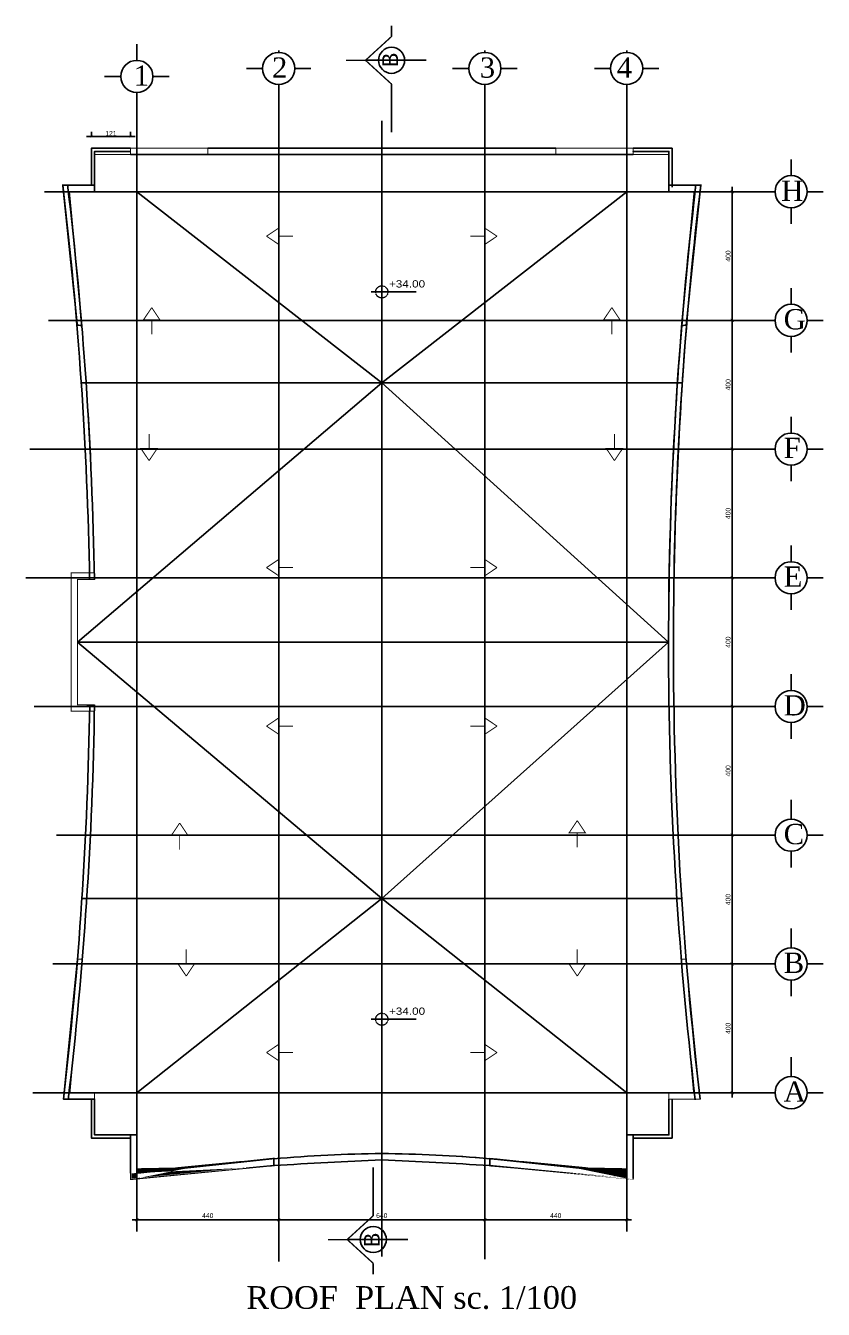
# Model space of a CAD drawing. Extents: x 250879 to 348495, y -51522 to -9360.
# Drawn here: x 274860 to 277337, y -23766 to -19777 of the extents above; entities that cross this region are included whole.
import ezdxf

# ---------------------------------------------------------------- set-up
doc = ezdxf.new("R2010")
doc.units = 0
doc.linetypes.add('CENTER2', pattern=[1.125, 0.75, -0.125, 0.125, -0.125])
doc.layers.get('0').update_dxf_attribs({"linetype": 'CONTINUOUS'})
doc.layers.get('DEFPOINTS').update_dxf_attribs({"color": 9, "linetype": 'CONTINUOUS'})
doc.layers.add('A-text finishing', color=6, linetype='CONTINUOUS', lineweight=13)
doc.layers.add('AXIS CIRCLE', color=10, linetype='CENTER2', lineweight=20)
for name, color, linetype in [('AXIS', 1, 'CONTINUOUS'), ('DIM', 3, 'CONTINUOUS'), ('FURNITURE', 4, 'CONTINUOUS'), ('TEXT', 3, 'CONTINUOUS'), ('WALL', 7, 'CONTINUOUS'), ('WALL1', 2, 'CONTINUOUS')]:
    doc.layers.add(name, color=color, linetype=linetype)
doc.styles.add('ARIAL', font='BOD_CR.TTF', dxfattribs={"width": 1.199999999999999})
doc.styles.get("Standard").update_dxf_attribs({"font": 'sanss___.ttf', "height": 15})
doc.styles.add('style2', font='romantic.ttf', dxfattribs={"height": 50})
doc.dimstyles.get("Standard").update_dxf_attribs({"dimtxt": 15, "dimasz": 10, "dimexe": 10, "dimexo": 30, "dimgap": 5, "dimtad": 1, "dimdec": 0, "dimdsep": 46, "dimtxsty": 'Standard', "dimblk1": 'ARCHTICK', "dimblk2": 'ARCHTICK', "dimsah": 1, "dimcen": 2.5, "dimdle": 15, "dimclrd": 3, "dimclre": 3, "dimclrt": 3, "dimazin": 0, "dimtfac": 1, "dimtdec": 0, "dimtmove": 2, "dimatfit": 2, "dimldrblk": 'ARCHTICK', "dimfxl": 1.045499999999997, "dimfxlon": 1, "dimtolj": 1, "dimtzin": 0, "dimarcsym": 0})
doc.dimstyles.new('STANDARD$0', dxfattribs={"dimscale": 0, "dimtxt": 12, "dimasz": 8, "dimexe": 15, "dimexo": 0.0625, "dimgap": 2, "dimtad": 1, "dimdec": 0, "dimzin": 0, "dimdsep": 46, "dimtxsty": 'Standard', "dimblk1": 'ARCHTICK', "dimblk2": 'ARCHTICK', "dimsah": 1, "dimcen": 0.09, "dimdle": 15, "dimclrd": 3, "dimclre": 3, "dimclrt": 3, "dimazin": 0, "dimtfac": 1, "dimtdec": 0, "dimtofl": 0, "dimtmove": 1, "dimatfit": 3, "dimldrblk": 'ARCHTICK', "dimfxl": 1.045499999999997, "dimfxlon": 1, "dimtolj": 1, "dimtzin": 0, "dimarcsym": 0})

# ---------------------------------------------------------------- blocks, each defined once
blk = doc.blocks.new('_ARCHTICK')
at = {"color": 0, "linetype": 'ByBlock', "const_width": 0.15}
blk.add_lwpolyline([(-0.5, -0.5), (0.5, 0.5)], dxfattribs=at)
blk = doc.blocks.new('*D427')
at = {"layer": 'DEFPOINTS', "color": 0, "linetype": 'ByBlock', "ltscale": 3, "transparency": 16777216}
for p in [(275204.7809279331, -23480.11855138533), (275645.2578060856, -23480.11855138533), (275645.2578060856, -23487.90626194287)]:
    blk.add_point(p, dxfattribs=at)
at = {"layer": 'WALL1', "color": 3, "linetype": 'ByBlock', "lineweight": -2, "ltscale": 3, "transparency": 16777216}
for p, q in [((275189.7809279331, -23487.90626194287), (275660.2578060856, -23487.90626194287)), ((275204.7809279331, -23487.90626194287), (275204.7809279331, -23497.90626194287)), ((275645.2578060856, -23487.90626194287), (275645.2578060856, -23497.90626194287))]:
    blk.add_line(p, q, dxfattribs=at)
at = {"layer": 'WALL1', "color": 3, "linetype": 'ByBlock', "lineweight": -2, "ltscale": 3, "transparency": 16777216, "xscale": 10, "yscale": 10, "zscale": 10, "rotation": 180}
blk.add_blockref('_ARCHTICK', (275204.7809279331, -23487.90626194287), dxfattribs=at)
at = {"layer": 'WALL1', "color": 3, "linetype": 'ByBlock', "lineweight": -2, "ltscale": 3, "transparency": 16777216, "xscale": 10, "yscale": 10, "zscale": 10}
blk.add_blockref('_ARCHTICK', (275645.2578060856, -23487.90626194287), dxfattribs=at)
at = {"layer": 'WALL1', "color": 3, "linetype": 'ByBlock', "ltscale": 3, "transparency": 16777216, "insert": (275425.0193670093, -23475.17992449431), "char_height": 15, "attachment_point": 5}
blk.add_mtext('\\A1;440', dxfattribs=at)
blk = doc.blocks.new('*D428')
at = {"layer": 'DEFPOINTS', "color": 0, "linetype": 'ByBlock', "ltscale": 3, "transparency": 16777216}
for p in [(275645.2578060856, -23480.11855138533), (276285.5767293642, -23487.90626194287), (276285.5767293642, -23487.90626194287)]:
    blk.add_point(p, dxfattribs=at)
at = {"layer": 'WALL1', "color": 3, "linetype": 'ByBlock', "lineweight": -2, "ltscale": 3, "transparency": 16777216}
for p, q in [((275630.2578060856, -23487.90626194287), (276300.5767293642, -23487.90626194287)), ((275645.2578060856, -23487.90626194287), (275645.2578060856, -23497.90626194287)), ((276285.5767293642, -23487.90626194287), (276285.5767293642, -23477.90626194287))]:
    blk.add_line(p, q, dxfattribs=at)
at = {"layer": 'WALL1', "color": 3, "linetype": 'ByBlock', "lineweight": -2, "ltscale": 3, "transparency": 16777216, "xscale": 10, "yscale": 10, "zscale": 10, "rotation": 180}
blk.add_blockref('_ARCHTICK', (275645.2578060856, -23487.90626194287), dxfattribs=at)
at = {"layer": 'WALL1', "color": 3, "linetype": 'ByBlock', "lineweight": -2, "ltscale": 3, "transparency": 16777216, "xscale": 10, "yscale": 10, "zscale": 10}
blk.add_blockref('_ARCHTICK', (276285.5767293642, -23487.90626194287), dxfattribs=at)
at = {"layer": 'WALL1', "color": 3, "linetype": 'ByBlock', "ltscale": 3, "transparency": 16777216, "insert": (275965.4172677249, -23475.16963642847), "char_height": 15, "attachment_point": 5}
blk.add_mtext('\\A1;640', dxfattribs=at)
blk = doc.blocks.new('*D429')
at = {"layer": 'DEFPOINTS', "color": 0, "linetype": 'ByBlock', "ltscale": 3, "transparency": 16777216}
for p in [(276987.0536075166, -22692.99755056205), (277053.8687242038, -22692.99755056205), (277044.4017224548, -23093.16213682806)]:
    blk.add_point(p, dxfattribs=at)
at = {"layer": 'WALL1', "color": 3, "linetype": 'ByBlock', "lineweight": -2, "ltscale": 3, "transparency": 16777216}
for p, q in [((277052.8232242038, -22692.99755056205), (277063.8687242038, -22692.99755056205)), ((277053.8687242038, -23108.16213682806), (277053.8687242038, -22677.99755056205)), ((277053.8687242038, -23093.16213682806), (277063.8687242038, -23093.16213682806))]:
    blk.add_line(p, q, dxfattribs=at)
at = {"layer": 'WALL1', "color": 3, "linetype": 'ByBlock', "lineweight": -2, "ltscale": 3, "transparency": 16777216, "xscale": 10, "yscale": 10, "zscale": 10}
for p, rotation in [((277053.8687242038, -22692.99755056205), 90), ((277053.8687242038, -23093.16213682806), 270)]:
    blk.add_blockref('_ARCHTICK', p, dxfattribs=dict(at, rotation=rotation))
at = {"layer": 'WALL1', "color": 3, "linetype": 'ByBlock', "ltscale": 3, "transparency": 16777216, "insert": (277041.1423867552, -22893.07984369501), "char_height": 15, "attachment_point": 5, "rotation": 90}
blk.add_mtext('\\A1;400', dxfattribs=at)
blk = doc.blocks.new('*D430')
at = {"layer": 'DEFPOINTS', "color": 0, "linetype": 'ByBlock', "ltscale": 3, "transparency": 16777216}
for p in [(277053.8687242038, -22292.83296429605), (277053.8687242038, -22292.83296429605), (276987.0536075166, -22692.99755056205)]:
    blk.add_point(p, dxfattribs=at)
at = {"layer": 'WALL1', "color": 3, "linetype": 'ByBlock', "lineweight": -2, "ltscale": 3, "transparency": 16777216}
for p, q in [((277053.8687242038, -22292.83296429605), (277043.8687242038, -22292.83296429605)), ((277053.8687242038, -22707.99755056205), (277053.8687242038, -22277.83296429605)), ((277052.8232242038, -22692.99755056205), (277063.8687242038, -22692.99755056205))]:
    blk.add_line(p, q, dxfattribs=at)
at = {"layer": 'WALL1', "color": 3, "linetype": 'ByBlock', "lineweight": -2, "ltscale": 3, "transparency": 16777216, "xscale": 10, "yscale": 10, "zscale": 10}
for p, rotation in [((277053.8687242038, -22292.83296429605), 90), ((277053.8687242038, -22692.99755056205), 270)]:
    blk.add_blockref('_ARCHTICK', p, dxfattribs=dict(at, rotation=rotation))
at = {"layer": 'WALL1', "color": 3, "linetype": 'ByBlock', "ltscale": 3, "transparency": 16777216, "insert": (277041.1423867552, -22492.91525742901), "char_height": 15, "attachment_point": 5, "rotation": 90}
blk.add_mtext('\\A1;400', dxfattribs=at)
blk = doc.blocks.new('*D431')
at = {"layer": 'DEFPOINTS', "color": 0, "linetype": 'ByBlock', "ltscale": 3, "transparency": 16777216}
for p in [(277053.8687242038, -21892.83296429607), (277053.8687242038, -21892.83296429607), (277053.8687242038, -22292.83296429605)]:
    blk.add_point(p, dxfattribs=at)
at = {"layer": 'WALL1', "color": 3, "linetype": 'ByBlock', "lineweight": -2, "ltscale": 3, "transparency": 16777216}
for p, q in [((277053.8687242038, -21892.83296429607), (277043.8687242038, -21892.83296429607)), ((277053.8687242038, -22307.83296429605), (277053.8687242038, -21877.83296429607)), ((277053.8687242038, -22292.83296429605), (277043.8687242038, -22292.83296429605))]:
    blk.add_line(p, q, dxfattribs=at)
at = {"layer": 'WALL1', "color": 3, "linetype": 'ByBlock', "lineweight": -2, "ltscale": 3, "transparency": 16777216, "xscale": 10, "yscale": 10, "zscale": 10}
for p, rotation in [((277053.8687242038, -21892.83296429607), 90), ((277053.8687242038, -22292.83296429605), 270)]:
    blk.add_blockref('_ARCHTICK', p, dxfattribs=dict(at, rotation=rotation))
at = {"layer": 'WALL1', "color": 3, "linetype": 'ByBlock', "ltscale": 3, "transparency": 16777216, "insert": (277041.1423867552, -22092.83296429602), "char_height": 15, "attachment_point": 5, "rotation": 90}
blk.add_mtext('\\A1;400', dxfattribs=at)
blk = doc.blocks.new('*D432')
at = {"layer": 'DEFPOINTS', "color": 0, "linetype": 'ByBlock', "ltscale": 3, "transparency": 16777216}
for p in [(277053.8687242038, -21492.83296429607), (277053.8687242038, -21492.83296429607), (277053.8687242038, -21892.83296429607)]:
    blk.add_point(p, dxfattribs=at)
at = {"layer": 'WALL1', "color": 3, "linetype": 'ByBlock', "lineweight": -2, "ltscale": 3, "transparency": 16777216}
for p, q in [((277053.8687242038, -21492.83296429607), (277043.8687242038, -21492.83296429607)), ((277053.8687242038, -21907.83296429607), (277053.8687242038, -21477.83296429607)), ((277053.8687242038, -21892.83296429607), (277043.8687242038, -21892.83296429607))]:
    blk.add_line(p, q, dxfattribs=at)
at = {"layer": 'WALL1', "color": 3, "linetype": 'ByBlock', "lineweight": -2, "ltscale": 3, "transparency": 16777216, "xscale": 10, "yscale": 10, "zscale": 10}
for p, rotation in [((277053.8687242038, -21492.83296429607), 90), ((277053.8687242038, -21892.83296429607), 270)]:
    blk.add_blockref('_ARCHTICK', p, dxfattribs=dict(at, rotation=rotation))
at = {"layer": 'WALL1', "color": 3, "linetype": 'ByBlock', "ltscale": 3, "transparency": 16777216, "insert": (277041.1423867552, -21692.83296429603), "char_height": 15, "attachment_point": 5, "rotation": 90}
blk.add_mtext('\\A1;400', dxfattribs=at)
blk = doc.blocks.new('*D433')
at = {"layer": 'DEFPOINTS', "color": 0, "linetype": 'ByBlock', "ltscale": 3, "transparency": 16777216}
for p in [(277053.8687242038, -20692.83296429607), (277053.8687242038, -20692.83296429607), (277053.8687242038, -21092.8329642961)]:
    blk.add_point(p, dxfattribs=at)
at = {"layer": 'WALL1', "color": 3, "linetype": 'ByBlock', "lineweight": -2, "ltscale": 3, "transparency": 16777216}
for p, q in [((277053.8687242038, -20692.83296429607), (277043.8687242038, -20692.83296429607)), ((277053.8687242038, -21107.8329642961), (277053.8687242038, -20677.83296429607)), ((277053.8687242038, -21092.8329642961), (277043.8687242038, -21092.8329642961))]:
    blk.add_line(p, q, dxfattribs=at)
at = {"layer": 'WALL1', "color": 3, "linetype": 'ByBlock', "lineweight": -2, "ltscale": 3, "transparency": 16777216, "xscale": 10, "yscale": 10, "zscale": 10}
for p, rotation in [((277053.8687242038, -20692.83296429607), 90), ((277053.8687242038, -21092.8329642961), 270)]:
    blk.add_blockref('_ARCHTICK', p, dxfattribs=dict(at, rotation=rotation))
at = {"layer": 'WALL1', "color": 3, "linetype": 'ByBlock', "ltscale": 3, "transparency": 16777216, "insert": (277041.1423867552, -20892.83296429605), "char_height": 15, "attachment_point": 5, "rotation": 90}
blk.add_mtext('\\A1;400', dxfattribs=at)
blk = doc.blocks.new('*D434')
at = {"layer": 'DEFPOINTS', "color": 0, "linetype": 'ByBlock', "ltscale": 3, "transparency": 16777216}
for p in [(277053.8687242038, -20292.83296429605), (277053.8687242038, -20292.83296429605), (277053.8687242038, -20692.83296429607)]:
    blk.add_point(p, dxfattribs=at)
at = {"layer": 'WALL1', "color": 3, "linetype": 'ByBlock', "lineweight": -2, "ltscale": 3, "transparency": 16777216}
for p, q in [((277053.8687242038, -20292.83296429605), (277043.8687242038, -20292.83296429605)), ((277053.8687242038, -20707.83296429607), (277053.8687242038, -20277.83296429605)), ((277053.8687242038, -20692.83296429607), (277043.8687242038, -20692.83296429607))]:
    blk.add_line(p, q, dxfattribs=at)
at = {"layer": 'WALL1', "color": 3, "linetype": 'ByBlock', "lineweight": -2, "ltscale": 3, "transparency": 16777216, "xscale": 10, "yscale": 10, "zscale": 10}
for p, rotation in [((277053.8687242038, -20292.83296429605), 90), ((277053.8687242038, -20692.83296429607), 270)]:
    blk.add_blockref('_ARCHTICK', p, dxfattribs=dict(at, rotation=rotation))
at = {"layer": 'WALL1', "color": 3, "linetype": 'ByBlock', "ltscale": 3, "transparency": 16777216, "insert": (277041.1423867552, -20492.83296429602), "char_height": 15, "attachment_point": 5, "rotation": 90}
blk.add_mtext('\\A1;400', dxfattribs=at)
blk = doc.blocks.new('*D435')
at = {"layer": 'DEFPOINTS', "color": 0, "linetype": 'ByBlock', "ltscale": 3, "transparency": 16777216}
for p in [(276285.5767293642, -23480.11855138533), (276285.5767293642, -23487.90626194287), (276726.0536075167, -23480.11855138533)]:
    blk.add_point(p, dxfattribs=at)
at = {"layer": 'WALL1', "color": 3, "linetype": 'ByBlock', "lineweight": -2, "ltscale": 3, "transparency": 16777216}
for p, q in [((276741.0536075167, -23487.90626194287), (276270.5767293642, -23487.90626194287)), ((276285.5767293642, -23487.90626194287), (276285.5767293642, -23497.90626194287)), ((276726.0536075167, -23487.90626194287), (276726.0536075167, -23497.90626194287))]:
    blk.add_line(p, q, dxfattribs=at)
at = {"layer": 'WALL1', "color": 3, "linetype": 'ByBlock', "lineweight": -2, "ltscale": 3, "transparency": 16777216, "xscale": 10, "yscale": 10, "zscale": 10, "rotation": 180}
blk.add_blockref('_ARCHTICK', (276285.5767293642, -23487.90626194287), dxfattribs=at)
at = {"layer": 'WALL1', "color": 3, "linetype": 'ByBlock', "lineweight": -2, "ltscale": 3, "transparency": 16777216, "xscale": 10, "yscale": 10, "zscale": 10}
blk.add_blockref('_ARCHTICK', (276726.0536075167, -23487.90626194287), dxfattribs=at)
at = {"layer": 'WALL1', "color": 3, "linetype": 'ByBlock', "ltscale": 3, "transparency": 16777216, "insert": (276505.8151684405, -23475.17992449431), "char_height": 15, "attachment_point": 5}
blk.add_mtext('\\A1;440', dxfattribs=at)
blk = doc.blocks.new('*D436')
at = {"layer": 'DEFPOINTS', "color": 0, "linetype": 'ByBlock', "ltscale": 3, "transparency": 16777216}
for p in [(277016.5650811882, -21092.8329642961), (277016.5650811882, -21492.8329642961), (277053.8687242038, -21492.8329642961)]:
    blk.add_point(p, dxfattribs=at)
at = {"layer": 'WALL1', "color": 3, "linetype": 'ByBlock', "lineweight": -2, "ltscale": 3, "transparency": 16777216}
for p, q in [((277052.8232242038, -21092.8329642961), (277063.8687242038, -21092.8329642961)), ((277053.8687242038, -21077.8329642961), (277053.8687242038, -21507.8329642961)), ((277052.8232242038, -21492.8329642961), (277063.8687242038, -21492.8329642961))]:
    blk.add_line(p, q, dxfattribs=at)
at = {"layer": 'WALL1', "color": 3, "linetype": 'ByBlock', "lineweight": -2, "ltscale": 3, "transparency": 16777216, "xscale": 10, "yscale": 10, "zscale": 10}
for p, rotation in [((277053.8687242038, -21092.8329642961), 90), ((277053.8687242038, -21492.8329642961), 270)]:
    blk.add_blockref('_ARCHTICK', p, dxfattribs=dict(at, rotation=rotation))
at = {"layer": 'WALL1', "color": 3, "linetype": 'ByBlock', "ltscale": 3, "transparency": 16777216, "insert": (277041.1423867552, -21292.83296429606), "char_height": 15, "attachment_point": 5, "rotation": 90}
blk.add_mtext('\\A1;400', dxfattribs=at)
blk = doc.blocks.new('sec')
at = {"layer": 'WALL'}
for p, q in [((0, 105.8532076054325), (0, 319.4481774866144)), ((0, 105.8532076054325), (-115.7147705813695, 0)), ((-115.7147705813695, 0), (153.6676689041051, 0)), ((0, -105.8532076054325), (0, -153.7743780556848))]:
    blk.add_line(p, q, dxfattribs=at)
at = {"layer": 'WALL', "const_width": 6}
for points in [[(0, 105.8532076054325), (-115.7147705813695, 0), (-201.5248270763404, 0)], [(0, -105.8532076054325), (-115.7147705813695, 0)]]:
    blk.add_lwpolyline(points, dxfattribs=at)
at = {"layer": 'WALL'}
blk.add_circle((0, 0), 57.93203715517807, dxfattribs=at)
blk = doc.blocks.new('*D1135')
at = {"layer": 'DEFPOINTS', "color": 0, "linetype": 'Continuous', "transparency": 16777216}
for p in [(275184.9472822309, -20121.30091892276), (275063.7175733447, -20156.38277175802), (275184.9472822309, -20156.38277175838)]:
    blk.add_point(p, dxfattribs=at)
at = {"layer": 'WALL', "color": 3, "linetype": 'Continuous', "lineweight": -2, "transparency": 16777216}
for p, q in [((275063.7175733447, -20122.34641892276), (275063.7175733447, -20106.30091892276)), ((275184.9472822309, -20122.34641892276), (275184.9472822309, -20106.30091892276)), ((275048.7175733447, -20121.30091892276), (275199.9472822309, -20121.30091892276))]:
    blk.add_line(p, q, dxfattribs=at)
at = {"layer": 'WALL', "color": 3, "linetype": 'Continuous', "lineweight": -2, "transparency": 16777216, "xscale": 8, "yscale": 8, "zscale": 8, "rotation": 180}
blk.add_blockref('_ARCHTICK', (275063.7175733447, -20121.30091892276), dxfattribs=at)
at = {"layer": 'WALL', "color": 3, "linetype": 'Continuous', "lineweight": -2, "transparency": 16777216, "xscale": 8, "yscale": 8, "zscale": 8}
blk.add_blockref('_ARCHTICK', (275184.9472822309, -20121.30091892276), dxfattribs=at)
at = {"layer": 'WALL', "color": 3, "linetype": 'Continuous', "transparency": 16777216, "insert": (275124.3324277878, -20111.80091892276), "char_height": 15, "attachment_point": 5}
blk.add_mtext('\\A1;121', dxfattribs=at)

msp = doc.modelspace()

# ---------------------------------------------------------------- linework, layer by layer
at = {"layer": 'AXIS'}
for p, q in [((275204.7809279331, -19884.63054141024), (275204.7809279331, -19834.63054141024)), ((275645.2578060856, -19854.45903894958), (275645.2578060856, -19859.85815149709)), ((276285.5767293642, -19854.45903894958), (276285.5767293642, -19859.85815149709)), ((276726.0536075166, -19854.45903894958), (276726.0536075166, -19859.85815149709)), ((275204.7809279331, -19879.23142886272), (275204.7809279331, -19884.63054141024)), ((275154.7809279331, -19934.63054141024), (275104.7809279331, -19934.63054141024)), ((275254.7809279331, -19934.63054141024), (275304.7809279331, -19934.63054141024)), ((275595.2578060856, -19909.85815149709), (275545.2578060856, -19909.85815149709)), ((275695.2578060856, -19909.85815149709), (275745.2578060856, -19909.85815149709)), ((276235.5767293642, -19909.85815149709), (276185.5767293642, -19909.85815149709)), ((276335.5767293642, -19909.85815149709), (276385.5767293642, -19909.85815149709)), ((276676.0536075166, -19909.85815149709), (276626.0536075166, -19909.85815149709)), ((276776.0536075166, -19909.85815149709), (276826.0536075166, -19909.85815149709)), ((275204.7809279331, -19984.23142886272), (275204.7809279331, -23524.12586554483)), ((275204.7809279331, -19984.63054141024), (275204.7809279331, -20034.63054141024)), ((275645.2578060856, -19959.45903894958), (275645.2578060856, -23617.93671562368)), ((275645.2578060856, -19959.85815149709), (275645.2578060856, -20009.85815149709)), ((276285.5767293642, -19959.85815149709), (276285.5767293642, -23610.98264078487)), ((276285.5767293642, -19959.85815149709), (276285.5767293642, -20009.85815149709)), ((276726.0536075166, -19959.45903894958), (276726.0536075166, -23524.12586554483)), ((276726.0536075166, -19959.85815149709), (276726.0536075166, -20009.85815149709)), ((275965.4172677249, -23602.06041544362), (275965.4172677249, -20072.36703124619)), ((277236.7984009452, -20242.89000468786), (277236.7984009452, -20192.89000468786)), ((274917.8097587141, -20292.8329642961), (277186.7984334813, -20292.8329642961)), ((277286.7984009452, -20292.89000468786), (277336.7984009452, -20292.89000468786)), ((277236.7984009452, -20342.89000468786), (277236.7984009452, -20392.89000468786)), ((277236.7984009452, -20642.89000468786), (277236.7984009452, -20592.89000468786)), ((274930.8077049175, -20692.8329642961), (277186.7984334813, -20692.8329642961)), ((277286.7984009452, -20692.89000468786), (277336.7984009452, -20692.89000468786)), ((277236.7984009452, -20742.89000468786), (277236.7984009452, -20792.89000468786)), ((277236.7984009452, -21042.89000468786), (277236.7984009452, -20992.89000468786)), ((274872.6245259098, -21092.8329642961), (277186.7984334813, -21092.8329642961)), ((277286.7984009452, -21092.89000468786), (277336.7984009452, -21092.89000468786)), ((277236.7984009452, -21142.89000468786), (277236.7984009452, -21192.89000468786)), ((277236.7984009452, -21442.89000468786), (277236.7984009452, -21392.89000468786)), ((274859.5001637798, -21492.8329642961), (277186.7984334813, -21492.8329642961)), ((277286.7984009452, -21492.89000468786), (277336.7984009452, -21492.89000468786)), ((277236.7984009452, -21542.89000468786), (277236.7984009452, -21592.89000468786)), ((277236.7984009452, -21842.89000468786), (277236.7984009452, -21792.89000468786)), ((274885.431355122, -21892.8329642961), (277186.7984334813, -21892.8329642961)), ((277286.7984009452, -21892.89000468786), (277336.7984009452, -21892.89000468786)), ((277236.7984009452, -21942.89000468786), (277236.7984009452, -21992.89000468786)), ((277236.7984009452, -22242.89000468786), (277236.7984009452, -22182.46135500469)), ((274954.8760816216, -22292.8329642961), (277186.7984334813, -22292.8329642961)), ((277286.7984009452, -22292.89000468786), (277336.7984009452, -22292.89000468786)), ((277236.7984009452, -22342.89000468786), (277236.7984009452, -22392.89000468786)), ((277236.7984009452, -22643.05459095383), (277236.7984009452, -22582.62594127067)), ((274943.725038784, -22692.99755056208), (277186.7984334813, -22692.99755056208)), ((277286.7984009452, -22693.05459095383), (277336.7984009452, -22693.05459095383)), ((277236.7984009452, -22743.05459095383), (277236.7984009452, -22793.05459095383)), ((277236.7984009452, -23043.21917721981), (277236.7984009452, -22982.79052753665)), ((274881.2500534451, -23093.16213682806), (277186.7984334813, -23093.16213682806)), ((277286.7984009452, -23093.21917721981), (277336.7984009452, -23093.21917721981))]:
    msp.add_line(p, q, dxfattribs=at)
for centre in [(275645.2578060856, -19909.85815149709), (276285.5767293642, -19909.85815149709), (276726.0536075166, -19909.85815149709), (275204.7809279331, -19934.63054141024), (277236.7984009452, -20292.89000468786), (277236.7984009452, -20692.89000468786), (277236.7984009452, -21092.89000468786), (277236.7984009452, -21492.89000468786), (277236.7984009452, -21892.89000468786), (277236.7984009452, -22292.89000468786), (277236.7984009452, -22693.05459095383), (277236.7984009452, -23093.21917721981)]:
    msp.add_circle(centre, 50, dxfattribs=at)
at = {"layer": 'AXIS CIRCLE'}
for centre in [(275965.4172677248, -20604.35031642427), (275965.4172677247, -22864.81560955592)]:
    msp.add_circle(centre, 18.93611454880234, dxfattribs=at)
at = {"layer": 'FURNITURE', "ltscale": 3}
for p, q in [((275424.9472822308, -20177.66837803005), (275565.0949878511, -20177.66837803005)), ((276505.887253219, -20177.66837803005), (276365.7395475986, -20177.66837803005))]:
    msp.add_line(p, q, dxfattribs=at)
at = {"layer": 'FURNITURE'}
for p, q in [((275965.4172677248, -20177.66837802991), (275965.4172677249, -23282.22057784808)), ((275965.4172677249, -20887.16002893343), (275204.7809279332, -20292.8329642961)), ((275965.4172677249, -20887.16002893343), (276726.0536075166, -20292.8329642961)), ((275965.4172677249, -20887.16002893343), (275020.3498058916, -21692.83296429606)), ((275965.4172677249, -20887.16002893343), (275032.9790350782, -20887.16002893343)), ((275965.4172677249, -20887.16002893343), (276897.8555003715, -20887.16002893343)), ((275965.4172677249, -20887.16002893343), (276897.8555003715, -20887.16002893343)), ((275965.4172677249, -20887.16002893343), (276856.2287692527, -21692.91525742906)), ((275965.4172677249, -22489.1711209832), (275020.3498058916, -21692.83296429606)), ((275965.4172677249, -22489.1711209832), (276856.2287692527, -21692.91525742906)), ((275965.4172677249, -22489.1711209832), (275035.0453899439, -22489.1711209832)), ((275204.7809279331, -23093.16213682806), (275965.4172677249, -22489.1711209832)), ((276726.0536075166, -23093.16213682806), (275965.4172677249, -22489.1711209832)), ((275965.4172677249, -22489.1711209832), (276895.7891455059, -22489.1711209832))]:
    msp.add_line(p, q, dxfattribs=at)
for points in [[(275063.7175733446, -20272.66837803007), (275063.7175733447, -20157.66837802989), (275184.7809279333, -20157.66837802995)], [(276867.1169621052, -20278.73173261843), (276867.1169621052, -20157.66837802982), (276746.0536075166, -20157.66837802988)], [(276867.1169621052, -20272.66837803007), (276867.116962105, -20157.66837802989), (276746.0536075165, -20157.66837802995)], [(275063.7175733446, -23113.16213682806), (275063.7175733446, -23234.22549141667), (275184.7809279332, -23234.22549141661)], [(276867.1169621052, -23113.16213682806), (276867.1169621052, -23234.22549141667), (276746.0536075166, -23234.22549141661)]]:
    msp.add_lwpolyline(points, dxfattribs=at)
for points in [[(275073.7175733447, -20167.66837802989), (275073.7175733446, -20272.66837802998), (275073.7175733447, -20167.66837802989), (275184.7809279332, -20167.66837802995)], [(276857.116962105, -20167.66837802989), (276857.1169621052, -20272.66837802998), (276857.116962105, -20167.66837802989), (276746.0536075166, -20167.66837802995)], [(276857.1169621052, -23224.22549141667), (276857.1169621052, -23113.16213682815), (276857.1169621052, -23224.22549141667), (276746.0536075167, -23224.22549141661)]]:
    msp.add_lwpolyline(points, close=True, dxfattribs=at)
at = {"layer": 'FURNITURE', "ltscale": 3}
msp.add_lwpolyline([(275073.7175733446, -23224.22549141667), (275073.7175733446, -23113.16213682815), (275073.7175733446, -23224.22549141667), (275184.7809279331, -23224.22549141661)], close=True, dxfattribs=at)
at = {"layer": 'WALL', "linetype": 'Continuous'}
for p, q in [((275965.4172677249, -20177.66837802991), (275184.9472822309, -20177.66837802995)), ((275424.9472822308, -20157.66837803005), (275965.4172677249, -20157.66837803005)), ((276505.887253219, -20157.66837803005), (275965.4172677249, -20157.66837803005)), ((275965.4172677249, -20177.66837802991), (276745.8872532189, -20177.66837802995)), ((275965.4172677248, -20577.86531353092), (275965.4172677248, -20634.80620790204)), ((275932.3198102474, -20604.35031642427), (276072.6776069149, -20604.35031642427)), ((276856.2287692526, -21692.9152574291), (275020.4474686265, -21692.91525742906)), ((275965.4172677247, -22838.33060666257), (275965.4172677247, -22895.27150103369)), ((275932.3198102473, -22864.81560955592), (276072.6776069149, -22864.81560955592))]:
    msp.add_line(p, q, dxfattribs=at)
at = {"layer": 'WALL', "ltscale": 3}
for p, q in [((275529.6483677769, -20177.66837803005), (275427.1343547453, -20177.66837803005)), ((275529.6483677769, -20177.66837803005), (275427.1343547453, -20177.66837803005)), ((276401.1861676729, -20177.66837803005), (276503.7001807044, -20177.66837803005)), ((276401.1861676729, -20177.66837803005), (276503.7001807044, -20177.66837803005))]:
    msp.add_line(p, q, dxfattribs=at)
at = {"layer": 'WALL', "linetype": 'Continuous', "ltscale": 3}
for p, q in [((274977.0332573841, -23113.16213682615), (275020.3142079838, -22677.99755056024)), ((274997.0332573841, -23093.16213682619), (275073.8821596112, -23093.16213682637)), ((275073.8821596112, -23113.16213682669), (274977.0332573841, -23113.16213682615))]:
    msp.add_line(p, q, dxfattribs=at)
at = {"layer": 'WALL', "linetype": 'Continuous', "const_width": 3}
for points in [[(275965.4172677249, -20177.66837803082), (275073.7175733447, -20177.66837802983), (275073.7175733447, -20292.8329642961), (274994.6319201877, -20292.8329642961), (275033.6870260678, -20708.59369556086), (275047.0951509868, -20887.16002893343), (275064.2890068212, -21202.67093769936), (275071.8067459739, -21441.6276784824), (275072.8870914578, -21497.83296429605), (275020.3498058916, -21497.83296429605), (275020.3498058916, -21887.83296429608), (275073.2774522098, -21888.62406762743), (275072.0936221755, -21955.33541197496), (275066.4173547541, -22152.33224414877), (275060.3766444827, -22292.8329642961), (275051.4074419088, -22453.89747789296), (275044.6428244469, -22555.23686225069), (275035.0891601865, -22677.70217893399), (274997.0332573841, -23093.16213682619), (275073.552987079, -23093.16213682483), (275073.7175733446, -23224.22549141667), (275204.7809279332, -23224.2254914166), (275204.7809279334, -23343.16213682807), (275360.5362579929, -23326.52446017813), (275477.0773255363, -23314.07562393295), (275596.8930364164, -23301.27699255099), (275645.2578060856, -23297.49408474501), (275749.4022820692, -23289.68518606156), (275852.8515080732, -23284.64374024046), (275923.611139961, -23282.74843134852), (275965.4158750047, -23282.22056520109)], [(275184.9472822309, -20157.66837802988), (275184.9472822309, -20177.66837802995), (275424.9472822307, -20177.66837802988), (275424.9472822307, -20157.66837803005), (275184.9472822308, -20157.668377999)], [(275965.4172677249, -20177.66837803082), (276857.116962105, -20177.66837802983), (276857.116962105, -20292.8329642961), (276936.2026152621, -20292.8329642961), (276897.1475093819, -20708.59369556086), (276883.7393844629, -20887.16002893343), (276866.5455286286, -21202.67093769936), (276859.0277894758, -21441.6276784824), (276857.947443992, -21497.83296429605), (276856.2288224854, -21497.76024003912), (276856.2288224854, -21887.76024003916), (276857.5570832399, -21888.62406762743), (276858.7409132742, -21955.33541197496), (276864.4171806957, -22152.33224414877), (276870.4578909671, -22292.8329642961), (276879.427093541, -22453.89747789296), (276886.1917110028, -22555.23686225069), (276895.7453752632, -22677.70217893399), (276933.8012780656, -23093.16213682619), (276857.2815483708, -23093.16213682483), (276857.1169621052, -23224.22549141667), (276726.0536075166, -23224.2254914166), (276726.0536075163, -23343.16213682807), (276570.2982774568, -23326.52446017813), (276453.7572099135, -23314.07562393295), (276333.9414990333, -23301.27699255099), (276285.5767293642, -23297.49408474501), (276181.4322533805, -23289.68518606156), (276077.9830273766, -23284.64374024046), (276007.2233954887, -23282.74843134852), (275965.418660445, -23282.22056520109)], [(276745.8872532188, -20157.66837802988), (276745.8872532189, -20177.66837802995), (276505.887253219, -20177.66837802988), (276505.887253219, -20157.66837803005), (276745.8872532189, -20157.668377999)], [(275607.5144104378, -20431.28220241028), (275645.2578060856, -20405.94869001349), (275645.2578060856, -20431.28220241028)], [(276323.3201250119, -20431.28220241028), (276285.5767293642, -20405.94869001349), (276285.5767293642, -20431.28220241028)], [(275607.5144104378, -20431.28220241028), (275645.2578060856, -20456.61571480706), (275645.2578060856, -20431.28220241028)], [(275690.14800211, -20431.28220241028), (275645.2578060856, -20431.28220241028)], [(275690.14800211, -20431.28220241028), (275645.2578060856, -20431.28220241028)], [(276240.6865333397, -20431.28220241028), (276285.5767293642, -20431.28220241028)], [(276240.6865333397, -20431.28220241028), (276285.5767293642, -20431.28220241028)], [(276323.3201250119, -20431.28220241028), (276285.5767293642, -20456.61571480706), (276285.5767293642, -20431.28220241028)], [(275250.8903959306, -20653.0784765986), (275225.5568835338, -20690.82187224634), (275250.8903959306, -20690.82187224634)], [(275250.8903959306, -20653.0784765986), (275225.5568835338, -20690.82187224634), (275250.8903959306, -20690.82187224634)], [(275250.8903959306, -20653.0784765986), (275276.2239083274, -20690.82187224634), (275250.8903959306, -20690.82187224634)], [(275250.8903959306, -20653.0784765986), (275276.2239083274, -20690.82187224634), (275250.8903959306, -20690.82187224634)], [(276679.9441395191, -20653.0784765986), (276654.6106271223, -20690.82187224634), (276679.9441395191, -20690.82187224634)], [(276679.9441395191, -20653.0784765986), (276654.6106271223, -20690.82187224634), (276679.9441395191, -20690.82187224634)], [(276679.9441395191, -20653.0784765986), (276705.2776519159, -20690.82187224634), (276679.9441395191, -20690.82187224634)], [(276679.9441395191, -20653.0784765986), (276705.2776519159, -20690.82187224634), (276679.9441395191, -20690.82187224634)], [(275250.8903959306, -20735.71206827078), (275250.8903959306, -20690.82187224634)], [(275250.8903959306, -20735.71206827078), (275250.8903959306, -20690.82187224634)], [(275250.8903959306, -20735.71206827078), (275250.8903959306, -20690.82187224634)], [(275250.8903959306, -20735.71206827078), (275250.8903959306, -20690.82187224634)], [(276679.9441395191, -20735.71206827078), (276679.9441395191, -20690.82187224634)], [(276679.9441395191, -20735.71206827078), (276679.9441395191, -20690.82187224634)], [(276679.9441395191, -20735.71206827078), (276679.9441395191, -20690.82187224634)], [(276679.9441395191, -20735.71206827078), (276679.9441395191, -20690.82187224634)], [(275242.7364747954, -21046.09626248787), (275242.7364747954, -21090.98645851231)], [(275242.7364747954, -21046.09626248787), (275242.7364747954, -21090.98645851231)], [(275242.7364747954, -21046.09626248787), (275242.7364747954, -21090.98645851231)], [(275242.7364747954, -21046.09626248787), (275242.7364747954, -21090.98645851231)], [(276688.0980606544, -21046.09626248787), (276688.0980606544, -21090.98645851231)], [(276688.0980606544, -21046.09626248787), (276688.0980606544, -21090.98645851231)], [(276688.0980606544, -21046.09626248787), (276688.0980606544, -21090.98645851231)], [(276688.0980606544, -21046.09626248787), (276688.0980606544, -21090.98645851231)], [(275242.7364747954, -21128.72985416005), (275217.4029623986, -21090.98645851231), (275242.7364747954, -21090.98645851231)], [(275242.7364747954, -21128.72985416005), (275217.4029623986, -21090.98645851231), (275242.7364747954, -21090.98645851231)], [(275242.7364747954, -21128.72985416005), (275268.0699871922, -21090.98645851231), (275242.7364747954, -21090.98645851231)], [(275242.7364747954, -21128.72985416005), (275268.0699871922, -21090.98645851231), (275242.7364747954, -21090.98645851231)], [(276688.0980606544, -21128.72985416005), (276662.7645482576, -21090.98645851231), (276688.0980606544, -21090.98645851231)], [(276688.0980606544, -21128.72985416005), (276662.7645482576, -21090.98645851231), (276688.0980606544, -21090.98645851231)], [(276688.0980606544, -21128.72985416005), (276713.4315730511, -21090.98645851231), (276688.0980606544, -21090.98645851231)], [(276688.0980606544, -21128.72985416005), (276713.4315730511, -21090.98645851231), (276688.0980606544, -21090.98645851231)], [(275607.5144104378, -21461.22024815355), (275645.2578060856, -21435.88673575676), (275645.2578060856, -21461.22024815355)], [(275607.5144104378, -21461.22024815355), (275645.2578060856, -21486.55376055033), (275645.2578060856, -21461.22024815355)], [(275690.14800211, -21461.22024815355), (275645.2578060856, -21461.22024815355)], [(275690.14800211, -21461.22024815355), (275645.2578060856, -21461.22024815355)], [(276240.6865333397, -21461.22024815355), (276285.5767293642, -21461.22024815355)], [(276240.6865333397, -21461.22024815355), (276285.5767293642, -21461.22024815355)], [(276323.3201250119, -21461.22024815355), (276285.5767293642, -21435.88673575676), (276285.5767293642, -21461.22024815355)], [(276323.3201250119, -21461.22024815355), (276285.5767293642, -21486.55376055033), (276285.5767293642, -21461.22024815355)], [(275072.9748605884, -21907.83296429608), (275000.3498058916, -21907.83296429608), (275000.3498058916, -21477.83296429605), (275072.532672111, -21477.83296429605)], [(275072.8870914578, -21497.83296429605), (275020.3498058916, -21497.83296429605), (275020.3498058916, -21887.83296429608), (275073.2892504857, -21887.83296429608)], [(275607.5144104378, -21953.77968610474), (275645.2578060856, -21928.44617370795), (275645.2578060856, -21953.77968610474)], [(276323.3201250119, -21953.77968610474), (276285.5767293642, -21928.44617370795), (276285.5767293642, -21953.77968610474)], [(275607.5144104378, -21953.77968610474), (275645.2578060856, -21979.11319850152), (275645.2578060856, -21953.77968610474)], [(275690.14800211, -21953.77968610474), (275645.2578060856, -21953.77968610474)], [(275690.14800211, -21953.77968610474), (275645.2578060856, -21953.77968610474)], [(276240.6865333397, -21953.77968610474), (276285.5767293642, -21953.77968610474)], [(276240.6865333397, -21953.77968610474), (276285.5767293642, -21953.77968610474)], [(276323.3201250119, -21953.77968610474), (276285.5767293642, -21979.11319850152), (276285.5767293642, -21953.77968610474)], [(275337.7172942505, -22255.08956864837), (275312.3837818537, -22292.8329642961), (275337.7172942505, -22292.8329642961)], [(275337.7172942505, -22255.08956864837), (275312.3837818537, -22292.8329642961), (275337.7172942505, -22292.8329642961)], [(275337.7172942505, -22255.08956864837), (275363.0508066473, -22292.8329642961), (275337.7172942505, -22292.8329642961)], [(275337.7172942505, -22255.08956864837), (275363.0508066473, -22292.8329642961), (275337.7172942505, -22292.8329642961)], [(276572.6427549237, -22247.60129575658), (276547.3092425269, -22285.34469140432), (276572.6427549237, -22285.34469140432)], [(276572.6427549237, -22247.60129575658), (276547.3092425269, -22285.34469140432), (276572.6427549237, -22285.34469140432)], [(276572.6427549237, -22247.60129575658), (276597.9762673205, -22285.34469140432), (276572.6427549237, -22285.34469140432)], [(276572.6427549237, -22247.60129575658), (276597.9762673205, -22285.34469140432), (276572.6427549237, -22285.34469140432)], [(275337.7172942505, -22337.72316032054), (275337.7172942505, -22292.8329642961)], [(275337.7172942505, -22337.72316032054), (275337.7172942505, -22292.8329642961)], [(275337.7172942505, -22337.72316032054), (275337.7172942505, -22292.8329642961)], [(275337.7172942505, -22337.72316032054), (275337.7172942505, -22292.8329642961)], [(276572.6427549237, -22330.23488742876), (276572.6427549237, -22285.34469140432)], [(276572.6427549237, -22330.23488742876), (276572.6427549237, -22285.34469140432)], [(276572.6427549237, -22330.23488742876), (276572.6427549237, -22285.34469140432)], [(276572.6427549237, -22330.23488742876), (276572.6427549237, -22285.34469140432)], [(275358.1917805261, -22648.10735453764), (275358.1917805261, -22692.99755056208)], [(275358.1917805261, -22648.10735453764), (275358.1917805261, -22692.99755056208)], [(275358.1917805261, -22648.10735453764), (275358.1917805261, -22692.99755056208)], [(275358.1917805261, -22648.10735453764), (275358.1917805261, -22692.99755056208)], [(276572.6427549237, -22648.10735453764), (276572.6427549237, -22692.99755056208)], [(276572.6427549237, -22648.10735453764), (276572.6427549237, -22692.99755056208)], [(276572.6427549237, -22648.10735453764), (276572.6427549237, -22692.99755056208)], [(276572.6427549237, -22648.10735453764), (276572.6427549237, -22692.99755056208)], [(275073.552987079, -23113.16213682515), (274976.7040848519, -23113.1621368244), (275019.9850354524, -22677.99755055857), (275035.0891601865, -22677.70217893399)], [(275033.8386542055, -22692.99755056208), (274996.704084852, -23093.16213682448), (275073.552987079, -23093.16213682483), (275073.552987079, -23113.16213682483)], [(275035.0891601865, -22677.70217893399), (275033.8386542055, -22692.99755056208)], [(275358.1917805261, -22730.74094620981), (275332.8582681293, -22692.99755056208), (275358.1917805261, -22692.99755056208)], [(275358.1917805261, -22730.74094620981), (275332.8582681293, -22692.99755056208), (275358.1917805261, -22692.99755056208)], [(275358.1917805261, -22730.74094620981), (275383.5252929229, -22692.99755056208), (275358.1917805261, -22692.99755056208)], [(275358.1917805261, -22730.74094620981), (275383.5252929229, -22692.99755056208), (275358.1917805261, -22692.99755056208)], [(276572.6427549237, -22730.74094620981), (276547.3092425269, -22692.99755056208), (276572.6427549237, -22692.99755056208)], [(276572.6427549237, -22730.74094620981), (276547.3092425269, -22692.99755056208), (276572.6427549237, -22692.99755056208)], [(276572.6427549237, -22730.74094620981), (276597.9762673205, -22692.99755056208), (276572.6427549237, -22692.99755056208)], [(276572.6427549237, -22730.74094620981), (276597.9762673205, -22692.99755056208), (276572.6427549237, -22692.99755056208)], [(276857.2815483708, -23113.16213682515), (276954.1304505978, -23113.1621368244), (276910.8494999974, -22677.99755055857), (276895.7453752632, -22677.70217893399)], [(276896.9958812442, -22692.99755056208), (276934.1304505978, -23093.16213682448), (276857.2815483708, -23093.16213682483), (276857.2815483708, -23113.16213682483)], [(276895.7453752632, -22677.70217893399), (276896.9958812442, -22692.99755056208)], [(275607.5144104378, -22968.36342450324), (275645.2578060856, -22943.02991210646), (275645.2578060856, -22968.36342450324)], [(276323.3201250119, -22968.36342450324), (276285.5767293642, -22943.02991210646), (276285.5767293642, -22968.36342450324)], [(275607.5144104378, -22968.36342450324), (275645.2578060856, -22993.69693690003), (275645.2578060856, -22968.36342450324)], [(275690.14800211, -22968.36342450324), (275645.2578060856, -22968.36342450324)], [(275690.14800211, -22968.36342450324), (275645.2578060856, -22968.36342450324)], [(276240.6865333397, -22968.36342450324), (276285.5767293642, -22968.36342450324)], [(276240.6865333397, -22968.36342450324), (276285.5767293642, -22968.36342450324)], [(276323.3201250119, -22968.36342450324), (276285.5767293642, -22993.69693690003), (276285.5767293642, -22968.36342450324)], [(275629.9571856775, -23298.87332650646), (275629.960029339, -23319.98870354891), (275184.7809279372, -23363.16213682765), (275184.7809279328, -23224.22549141661)], [(276300.8890212097, -23299.88111571155), (276300.8745061108, -23319.98870354891), (276746.0536075125, -23363.16213682765), (276746.0536075169, -23224.22549141661)], [(275629.9571856775, -23298.87332650646), (275609.9600216064, -23299.881186229)]]:
    msp.add_lwpolyline(points, dxfattribs=at)
at = {"layer": 'WALL', "linetype": 'Continuous', "ltscale": 3}
for points in [[(275424.9472822308, -20177.66837803005), (275464.9472822308, -20177.66837803005)], [(276505.8872532189, -20177.66837803005), (276465.8872532189, -20177.66837803005)]]:
    msp.add_lwpolyline(points, dxfattribs=at)
at = {"layer": 'WALL', "linetype": 'Continuous', "ltscale": 3, "const_width": 5}
for points in [[(275073.5529870785, -20272.66837802975), (274974.616341667, -20272.66837803007), (275019.8972922659, -20707.83296429606), (275033.6870260696, -20708.59369558147)], [(275031.4146995748, -20681.44112639983), (274994.616341667, -20292.66837803007), (275073.5529870785, -20292.66837803007), (275073.5529870785, -20272.66837803007)], [(276857.2815483712, -20272.66837802975), (276956.2181937828, -20272.66837803007), (276910.9372431838, -20707.83296429606), (276897.1475093802, -20708.59369558147)], [(276899.4198358749, -20681.44112639983), (276936.2181937828, -20292.66837803007), (276857.2815483712, -20292.66837803007), (276857.2815483712, -20272.66837803007)], [(276857.2815483712, -20272.66837802975), (276956.2181937828, -20272.66837803007), (276910.9372431838, -20707.83296429606), (276897.1475093802, -20708.59369558147)], [(276899.4198358749, -20681.44112639983), (276936.2181937828, -20292.66837803007), (276857.2815483712, -20292.66837803007), (276857.2815483712, -20272.66837803007)], [(275033.6870260696, -20708.59369558147), (275031.4146995748, -20681.44112639983)], [(276897.1475093802, -20708.59369558147), (276899.4198358749, -20681.44112639983)], [(276897.1475093802, -20708.59369558147), (276899.4198358749, -20681.44112639983)], [(275184.7809279328, -23224.22549141661), (275184.7809279332, -23363.16213682812), (275629.9600216064, -23319.88118622897), (275629.9570333767, -23297.74511925992), (275204.7809279332, -23343.16213682809), (275204.7809279332, -23224.22549141661), (275184.7809279332, -23224.22549141664)], [(276746.0536075169, -23224.22549141661), (276746.0536075165, -23363.16213682812), (276300.8745138433, -23319.88118622897), (276300.8745639647, -23298.29613004322), (276300.8745639647, -23298.29613004322), (276320.8745138025, -23299.88111571155), (276320.8745138433, -23299.881186229), (276726.0536075165, -23343.16213682809), (276726.0536075166, -23224.22549141661), (276746.0536075166, -23224.22549141664)]]:
    msp.add_lwpolyline(points, dxfattribs=at)
at = {"layer": 'WALL', "linetype": 'Continuous'}
for centre, radius, start, end in [((263003.2837256152, -21701.71487099519), 12056.32524790207, 0.9689627126491527, 6.807321406963458), ((263003.2837256152, -21701.71487099519), 12071.32524790207, 0.9677585512507044, 6.807321406963458), ((288927.5508098346, -21701.71487099519), 12071.32524790207, 173.1926785927369, 186.7230974224057), ((288927.5508098346, -21701.71487099519), 12071.32524790207, 173.192678593332, 178.9372978023926), ((288927.5508098346, -21701.71487099519), 12056.32524790207, 173.1926785927369, 186.7230974224057), ((288927.5508098346, -21701.71487099519), 12056.32524790207, 173.192678593332, 178.9359754787066), ((263151.1742528187, -21710.42711051607), 11908.43488298686, 353.2352295641539, 359.1464048129833), ((263151.1449912818, -21710.42534989244), 11923.46414423747, 353.23529015134, 359.1474723689272), ((275994.7374507739, -27260.00535926704), 3977.892862152738, 90.42233861048908, 95.2615227354899), ((275926.1119853892, -27610.54805208263), 4328.505935011894, 85.0331056969129, 89.47973319796881), ((276005.3651796287, -29226.08582002155), 5937.147985888611, 94.44479558815557, 97.74955513240285), ((276005.3651796287, -29226.08582002155), 5937.147985888611, 94.44479558815557, 97.74955513240285), ((276445.2892252493, -35647.47097729413), 12354.54680481264, 92.22603356590551, 93.78394924248391), ((275485.5425246827, -35647.47097730004), 12354.54680482481, 86.21604432016142, 87.77396643493324), ((275925.4693550522, -29226.08582674624), 5937.147992655558, 82.25044486900373, 85.55520441296686)]:
    msp.add_arc(centre, radius, start, end, dxfattribs=at)

# ---------------------------------------------------------------- block references
at = {"layer": 'WALL1', "xscale": -0.7000000000116415, "yscale": 0.7000000000116415, "zscale": 0.7, "rotation": 180}
msp.add_blockref('sec', (275995.8979319974, -19884.47306747328), dxfattribs=at)
at = {"layer": 'WALL1', "xscale": 0.7000000000116415, "yscale": 0.7000000000116415, "zscale": 0.7000000000116415}
msp.add_blockref('sec', (275939.0865958058, -23549.57707505917), dxfattribs=at)

# ---------------------------------------------------------------- texts
at = {"layer": 'A-text finishing', "style": 'ARIAL', "width": 1.199999999999999}
for p in [(275987.718370959, -20590.6571389367), (275987.7183709589, -22851.12243206835)]:
    msp.add_text('+34.00', height=22.67999999999656, dxfattribs=at).set_placement(p)
at = {"layer": 'DIM', "char_height": 49, "width": 359.60498}
for insert, attachment_point, rotation in [((275966.9911146487, -19906.02459178109), 1, 89.99999999999997), ((275910.1797784571, -23528.02555075136), 3, 90.00000000000004)]:
    msp.add_mtext('B', dxfattribs=dict(at, insert=insert, attachment_point=attachment_point, rotation=rotation))
at = {"layer": 'TEXT', "attachment_point": 1, "style": 'style2'}
for s, insert, char_height, width in [('1', (275195.0962548836, -19900.23142886272), 63, 240.4607), ('2', (275624.4920889473, -19875.45903894958), 63, 240.4607), ('3', (276269.8256352285, -19875.45903894958), 63, 240.4607), ('4', (276695.4062830195, -19875.45903894958), 63, 240.4607), ('H', (277206.1510764481, -20258.49089214034), 63, 240.4607), ('G', (277213.7101751633, -20657.71826029898), 63, 240.4607), ('F', (277213.7101751633, -21057.71826029898), 63, 240.4607), ('E', (277213.7101751633, -21457.71826029898), 63, 240.4607), ('D', (277213.7101751633, -21857.71826029898), 63, 240.4607), ('C', (277213.7101751633, -22257.71826029898), 63, 240.4607), ('B', (277213.7101751633, -22657.88284656496), 63, 240.46074), ('A', (277213.7101751633, -23058.04743283094), 63, 240.46074), ('ROOF  PLAN sc. 1/100', (275544.7364904648, -23694.40284255816), 70.56, 3056.2551)]:
    msp.add_mtext(s, dxfattribs=dict(at, insert=insert, char_height=char_height, width=width))

# ---------------------------------------------------------------- dimensions: what is measured, and where the dimension line sits
at = {"layer": 'WALL', "linetype": 'Continuous'}
dim = msp.add_linear_dim(base=(275184.9472822309, -20121.30091892276), p1=(275063.7175733447, -20156.38277175802), p2=(275184.9472822309, -20156.38277175838), dimstyle='STANDARD$0', override={"dimscale": 1}, dxfattribs=at)
dim.commit()
dim.dimension.update_dxf_attribs({"geometry": '*D1135', "text_midpoint": (275124.3324277878, -20111.80091892276)})
at = {"layer": 'WALL1', "linetype": 'ByBlock', "ltscale": 3}
for base, p1, p2, picture, middle in [((277053.8687242038, -20292.83296429605), (277053.8687242038, -20692.83296429607), (277053.8687242038, -20292.83296429605), '*D434', (277041.1423867552, -20492.83296429602)), ((277053.8687242038, -20692.83296429607), (277053.8687242038, -21092.8329642961), (277053.8687242038, -20692.83296429607), '*D433', (277041.1423867552, -20892.83296429605)), ((277053.8687242038, -21492.83296429607), (277053.8687242038, -21892.83296429607), (277053.8687242038, -21492.83296429607), '*D432', (277041.1423867552, -21692.83296429603)), ((277053.8687242038, -21892.83296429607), (277053.8687242038, -22292.83296429605), (277053.8687242038, -21892.83296429607), '*D431', (277041.1423867552, -22092.83296429602)), ((277053.8687242038, -22292.83296429605), (276987.0536075166, -22692.99755056205), (277053.8687242038, -22292.83296429605), '*D430', (277041.1423867552, -22492.91525742901))]:
    dim = msp.add_linear_dim(base=base, p1=p1, p2=p2, angle=90, dimstyle='Standard', override={"dimtmove": 1}, dxfattribs=at)
    dim.commit()
    dim.dimension.update_dxf_attribs({"geometry": picture, "text_midpoint": middle})
for base, p1, p2, angle, picture, middle in [((277053.8687242038, -21492.8329642961), (277016.5650811882, -21092.8329642961), (277016.5650811882, -21492.8329642961), 90, '*D436', (277041.1423867552, -21292.83296429606)), ((277053.8687242038, -22692.99755056205), (277044.4017224548, -23093.16213682806), (276987.0536075166, -22692.99755056205), 90, '*D429', (277041.1423867552, -22893.07984369501)), ((276285.5767293642, -23487.90626194287), (276726.0536075167, -23480.11855138533), (276285.5767293642, -23480.11855138533), 180, '*D435', (276505.8151684405, -23475.17992449431))]:
    dim = msp.add_linear_dim(base=base, p1=p1, p2=p2, angle=angle, dimstyle='Standard', dxfattribs=at)
    dim.commit()
    dim.dimension.update_dxf_attribs({"geometry": picture, "text_midpoint": middle})
dim = msp.add_linear_dim(base=(275645.2578060856, -23487.90626194287), p1=(275204.7809279331, -23480.11855138533), p2=(275645.2578060856, -23480.11855138533), dimstyle='Standard', dxfattribs=at)
dim.commit()
dim.dimension.update_dxf_attribs({"geometry": '*D427', "text_midpoint": (275425.0193670093, -23475.17992449431)})
dim = msp.add_linear_dim(base=(276285.5767293642, -23487.90626194287), p1=(275645.2578060856, -23480.11855138533), p2=(276285.5767293642, -23487.90626194287), dimstyle='Standard', override={"dimtmove": 1}, dxfattribs=at)
dim.commit()
dim.dimension.update_dxf_attribs({"geometry": '*D428', "text_midpoint": (275965.4172677249, -23475.16963642847)})

doc.saveas('drawing.dxf')
